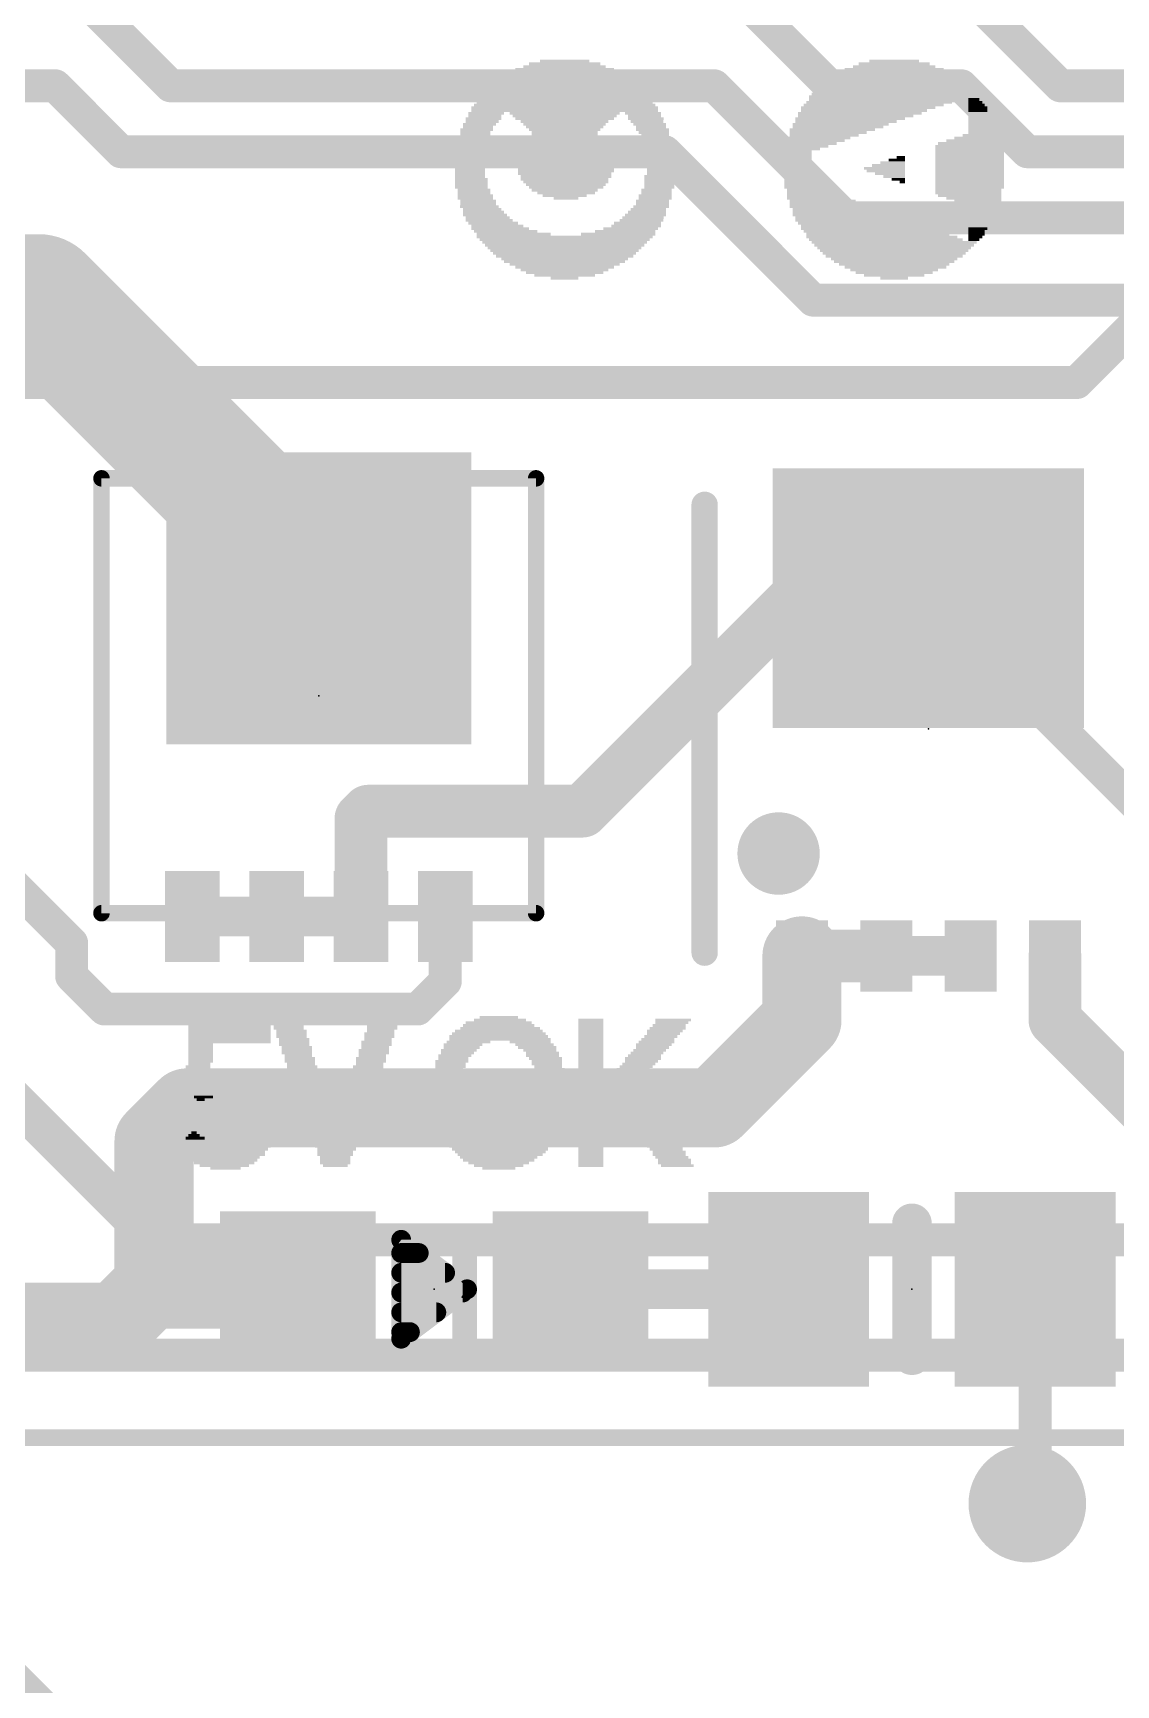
# Model space of a CAD drawing. Extents: x -1.3 to 65.2, y -0.1 to 30.9.
# Drawn here: x 16.21 to 24.56, y 7.49 to 20.22 of the extents above; entities that cross this region are included whole.
import ezdxf

# ---------------------------------------------------------------- set-up
doc = ezdxf.new("R2010")
doc.units = 0
for name, color, linetype in [('1', 12, 'CONTINUOUS'), ('16', 132, 'CONTINUOUS'), ('18', 110, 'CONTINUOUS'), ('200', 40, 'CONTINUOUS'), ('21', 40, 'CONTINUOUS'), ('23', 53, 'CONTINUOUS')]:
    doc.layers.add(name, color=color, linetype=linetype)

# ---------------------------------------------------------------- blocks, each defined once
blk = doc.blocks.new('RECT')
blk.add_solid([(-0.5, -0.5), (0.5, -0.5), (-0.5, 0.5), (0.5, 0.5)])
blk = doc.blocks.new('ROUNDV')
at = {"const_width": 0.5}
blk.add_lwpolyline([(0, -0.25, 1), (0, 0.25, 1), (0, -0.25)], format="xyb", dxfattribs=at)

msp = doc.modelspace()

# ---------------------------------------------------------------- linework, layer by layer
at = {"layer": '1'}
for points, const_width in [([(17.272, 19.812), (16.002, 21.082)], 0.254), ([(24.13, 19.812), (22.86, 21.082)], 0.254), ([(22.352, 19.812), (21.209, 20.955)], 0.254), ([(13.97, 19.812), (16.383, 19.812)], 0.254), ([(16.383, 19.812), (16.891, 19.304)], 0.254), ([(21.463, 19.812), (17.272, 19.812)], 0.254), ([(22.479, 18.796), (21.463, 19.812)], 0.254), ([(23.368, 19.812), (22.352, 19.812)], 0.254), ([(23.876, 19.304), (23.368, 19.812)], 0.254), ([(25.781, 19.812), (24.13, 19.812)], 0.254), ([(16.891, 19.304), (21.082, 19.304)], 0.254), ([(22.225, 18.161), (21.082, 19.304)], 0.254), ([(25.527, 19.304), (23.876, 19.304)], 0.254), ([(25.273, 18.796), (22.479, 18.796)], 0.254), ([(12.446, 18.161), (16.256, 18.161)], 1.016), ([(16.256, 18.161), (18.415, 16.002)], 1.016), ([(25.019, 18.161), (22.225, 18.161)], 0.254), ([(18.415, 16.002), (18.415, 15.863)], 1.016), ([(22.087, 15.864), (20.447, 14.224)], 0.4064), ([(23.114, 15.864), (22.087, 15.864)], 0.4064), ([(23.114, 15.864), (23.114, 15.875)], 0.254), ([(25.527, 13.462), (23.114, 15.875)], 0.254), ([(18.796, 14.224), (18.74, 14.168)], 0.4064), ([(20.447, 14.224), (18.796, 14.224)], 0.4064), ([(18.74, 14.168), (18.74, 13.413)], 0.4064), ([(16.51, 13.208), (15.875, 13.843)], 0.254), ([(17.44, 13.413), (18.09, 13.413)], 0.3048), ([(18.09, 13.413), (18.74, 13.413)], 0.3048), ([(19.39, 12.913), (19.39, 13.413)], 0.254), ([(22.139, 13.109), (22.139, 12.614)], 0.6096), ([(16.51, 12.954), (16.51, 13.208)], 0.254), ([(22.139, 13.109), (22.789, 13.109)], 0.4064), ([(22.789, 13.109), (23.439, 13.109)], 0.3048), ([(24.089, 13.109), (24.089, 12.614)], 0.4064), ([(16.764, 12.7), (16.51, 12.954)], 0.254), ([(19.177, 12.7), (19.39, 12.913)], 0.254), ([(22.139, 12.614), (21.463, 11.938)], 0.6096), ([(19.177, 12.7), (16.764, 12.7)], 0.254), ([(24.089, 12.614), (25.781, 10.922)], 0.4064), ([(17.399, 11.938), (17.145, 11.684)], 0.6096), ([(21.463, 11.938), (17.399, 11.938)], 0.6096), ([(17.145, 11.684), (17.145, 10.575)], 0.6096), ([(16.857, 10.287), (17.145, 10.575)], 0.6096), ([(17.179, 10.541), (17.145, 10.575)], 0.6096), ([(18.254, 10.541), (17.179, 10.541)], 0.6096), ([(20.354, 10.541), (22.037, 10.541)], 0.3048), ([(15.367, 10.287), (16.857, 10.287)], 0.6096), ([(23.937, 10.541), (23.937, 8.951)], 0.254), ([(23.937, 8.951), (23.876, 8.89)], 0.254), ([(15.367, 8.001), (19.05, 4.318)], 0.6096)]:
    msp.add_lwpolyline(points, dxfattribs=dict(at, const_width=const_width))
for points, const_width in [([(16.4279, 19.8569, 1), (16.3381, 19.7671)], 0.127), ([(16.383, 19.7485, 1), (16.383, 19.8755)], 0.127), ([(17.272, 19.8755, 1), (17.272, 19.7485)], 0.127), ([(17.2271, 19.7671, 1), (17.3169, 19.8569)], 0.127), ([(21.5079, 19.8569, 1), (21.4181, 19.7671)], 0.127), ([(21.463, 19.7485, 1), (21.463, 19.8755)], 0.127), ([(22.352, 19.8755, 1), (22.352, 19.7485)], 0.127), ([(22.3071, 19.7671, 1), (22.3969, 19.8569)], 0.127), ([(23.4129, 19.8569, 1), (23.3231, 19.7671)], 0.127), ([(23.368, 19.7485, 1), (23.368, 19.8755)], 0.127), ([(24.13, 19.8755, 1), (24.13, 19.7485)], 0.127), ([(24.0851, 19.7671, 1), (24.1749, 19.8569)], 0.127), ([(16.891, 19.3675, 1), (16.891, 19.2405)], 0.127), ([(16.8461, 19.2591, 1), (16.9359, 19.3489)], 0.127), ([(21.1269, 19.3489, 1), (21.0371, 19.2591)], 0.127), ([(21.082, 19.2405, 1), (21.082, 19.3675)], 0.127), ([(23.876, 19.3675, 1), (23.876, 19.2405)], 0.127), ([(23.8311, 19.2591, 1), (23.9209, 19.3489)], 0.127), ([(22.479, 18.8595, 1), (22.479, 18.7325)], 0.127), ([(22.4341, 18.7511, 1), (22.5239, 18.8409)], 0.127), ([(16.4356, 18.3406, 1), (16.0764, 17.9814)], 0.508), ([(16.256, 17.907, 1), (16.256, 18.415)], 0.508), ([(22.225, 18.2245, 1), (22.225, 18.0975)], 0.127), ([(22.1801, 18.1161, 1), (22.2699, 18.2059)], 0.127), ([(18.669, 16.002, 1), (18.161, 16.002)], 0.508), ([(18.2354, 15.8224, 1), (18.5946, 16.1816)], 0.508), ([(18.161, 15.863, 1), (18.669, 15.863)], 0.508), ([(22.087, 15.9656, 1), (22.087, 15.7624)], 0.2032), ([(22.1588, 15.7922, 1), (22.0152, 15.9358)], 0.2032), ([(23.114, 15.7624, 1), (23.114, 15.9656)], 0.2032), ([(23.1775, 15.875, 1), (23.0505, 15.875)], 0.127), ([(23.1589, 15.9199, 1), (23.0691, 15.8301)], 0.127), ([(23.0505, 15.864, 1), (23.1775, 15.864)], 0.127), ([(18.796, 14.3256, 1), (18.796, 14.1224)], 0.2032), ([(18.8678, 14.1522, 1), (18.7242, 14.2958)], 0.2032), ([(20.3752, 14.2958, 1), (20.5188, 14.1522)], 0.2032), ([(20.447, 14.1224, 1), (20.447, 14.3256)], 0.2032), ([(18.8416, 14.168, 1), (18.6384, 14.168)], 0.2032), ([(18.6682, 14.2398, 1), (18.8118, 14.0962)], 0.2032), ([(17.44, 13.4892, 1), (17.44, 13.3368)], 0.1524), ([(18.09, 13.4892, 1), (18.09, 13.3368)], 0.1524), ([(18.09, 13.3368, 1), (18.09, 13.4892)], 0.1524), ([(18.6384, 13.413, 1), (18.8416, 13.413)], 0.2032), ([(18.74, 13.3368, 1), (18.74, 13.4892)], 0.1524), ([(19.4535, 13.413, 1), (19.3265, 13.413)], 0.127), ([(22.2914, 13.109, 1), (21.9866, 13.109)], 0.3048), ([(16.5735, 13.208, 1), (16.4465, 13.208)], 0.127), ([(16.4651, 13.1631, 1), (16.5549, 13.2529)], 0.127), ([(22.139, 13.2106, 1), (22.139, 13.0074)], 0.2032), ([(22.789, 13.1852, 1), (22.789, 13.0328)], 0.1524), ([(22.789, 13.0074, 1), (22.789, 13.2106)], 0.2032), ([(23.439, 13.0328, 1), (23.439, 13.1852)], 0.1524), ([(24.1906, 13.109, 1), (23.9874, 13.109)], 0.2032), ([(16.5549, 12.9989, 1), (16.4651, 12.9091)], 0.127), ([(16.4465, 12.954, 1), (16.5735, 12.954)], 0.127), ([(19.4349, 12.8681, 1), (19.3451, 12.9579)], 0.127), ([(19.3265, 12.913, 1), (19.4535, 12.913)], 0.127), ([(22.2468, 12.5062, 1), (22.0312, 12.7218)], 0.3048), ([(16.764, 12.7635, 1), (16.764, 12.6365)], 0.127), ([(16.7191, 12.6551, 1), (16.8089, 12.7449)], 0.127), ([(19.1321, 12.7449, 1), (19.2219, 12.6551)], 0.127), ([(19.177, 12.6365, 1), (19.177, 12.7635)], 0.127), ([(21.9866, 12.614, 1), (22.2914, 12.614)], 0.3048), ([(24.1608, 12.6858, 1), (24.0172, 12.5422)], 0.2032), ([(23.9874, 12.614, 1), (24.1906, 12.614)], 0.2032), ([(17.399, 12.0904, 1), (17.399, 11.7856)], 0.3048), ([(17.5068, 11.8302, 1), (17.2912, 12.0458)], 0.3048), ([(21.463, 11.7856, 1), (21.463, 12.0904)], 0.3048), ([(21.3552, 12.0458, 1), (21.5708, 11.8302)], 0.3048), ([(17.2974, 11.684, 1), (16.9926, 11.684)], 0.3048), ([(17.0372, 11.7918, 1), (17.2528, 11.5762)], 0.3048), ([(17.2528, 10.6828, 1), (17.0372, 10.4672)], 0.3048), ([(17.179, 10.6934, 1), (17.179, 10.3886)], 0.3048), ([(17.2528, 10.4672, 1), (17.0372, 10.6828)], 0.3048), ([(18.254, 10.3886, 1), (18.254, 10.6934)], 0.3048), ([(16.9926, 10.575, 1), (17.2974, 10.575)], 0.3048), ([(17.0712, 10.4332, 1), (17.2868, 10.6488)], 0.3048), ([(20.354, 10.6172, 1), (20.354, 10.4648)], 0.1524), ([(22.037, 10.4648, 1), (22.037, 10.6172)], 0.1524), ([(16.857, 10.1346, 1), (16.857, 10.4394)], 0.3048), ([(24.0005, 10.541, 1), (23.8735, 10.541)], 0.127), ([(16.7492, 10.3948, 1), (16.9648, 10.1792)], 0.3048), ([(23.9819, 8.9061, 1), (23.8921, 8.9959)], 0.127), ([(23.8311, 8.9349, 1), (23.9209, 8.8451)], 0.127), ([(23.8735, 8.951, 1), (24.0005, 8.951)], 0.127)]:
    msp.add_lwpolyline(points, format="xyb", dxfattribs=dict(at, const_width=const_width))
at = {"layer": '16'}
for points, const_width in [([(26.67, 19.939), (24.257, 17.526)], 0.254), ([(24.257, 17.526), (12.319, 17.526)], 0.254), ([(17.145, 10.922), (15.24, 12.827)], 0.3048), ([(17.145, 10.922), (36.576, 10.922)], 0.254), ([(14.859, 10.033), (26.67, 10.033)], 0.254), ([(23.876, 8.89), (23.876, 8.763)], 0.3048)]:
    msp.add_lwpolyline(points, dxfattribs=dict(at, const_width=const_width))
for points, const_width in [([(24.2121, 17.5709, 1), (24.3019, 17.4811)], 0.127), ([(24.257, 17.4625, 1), (24.257, 17.5895)], 0.127), ([(17.0911, 10.8681, 1), (17.1989, 10.9759)], 0.1524), ([(17.145, 10.9855, 1), (17.145, 10.8585)], 0.127), ([(23.9522, 8.89, 1), (23.7998, 8.89)], 0.1524), ([(23.7998, 8.763, 1), (23.9522, 8.763)], 0.1524)]:
    msp.add_lwpolyline(points, format="xyb", dxfattribs=dict(at, const_width=const_width))
at = {"layer": '21'}
for points, const_width in [([(16.74, 16.788), (20.09, 16.788)], 0.127), ([(16.74, 13.438), (16.74, 16.788)], 0.127), ([(20.09, 16.788), (20.09, 13.438)], 0.127), ([(21.389, 13.134), (21.389, 16.584)], 0.2032), ([(20.09, 13.438), (16.74, 13.438)], 0.127), ([(22.987, 11.049), (22.987, 10.033)], 0.3048), ([(19.558, 10.541), (19.05, 10.922)], 0.1524), ([(19.05, 10.922), (19.05, 10.16)], 0.1524), ([(19.05, 10.8204), (19.1855, 10.8204)], 0.1524), ([(19.05, 10.668), (19.3887, 10.668)], 0.1524), ([(19.05, 10.16), (19.558, 10.541)], 0.1524), ([(19.05, 10.5156), (19.5241, 10.5156)], 0.1524), ([(19.05, 10.3632), (19.3209, 10.3632)], 0.1524), ([(19.05, 10.2108), (19.1177, 10.2108)], 0.1524), ([(15.24, 9.398), (27.94, 9.398)], 0.127)]:
    msp.add_lwpolyline(points, dxfattribs=dict(at, const_width=const_width))
for points, const_width in [([(16.74, 16.8197, 1), (16.74, 16.7563)], 0.0635), ([(16.7718, 16.788, 1), (16.7083, 16.788)], 0.0635), ([(20.1217, 16.788, 1), (20.0583, 16.788)], 0.0635), ([(20.09, 16.7563, 1), (20.09, 16.8197)], 0.0635), ([(21.4398, 16.584, 1), (21.3382, 16.584)], 0.1016), ([(21.959, 13.739, 1), (21.959, 14.0564, 1), (21.959, 13.739)], 0.3175), ([(16.74, 13.4698, 1), (16.74, 13.4063)], 0.0635), ([(20.09, 13.4063, 1), (20.09, 13.4698)], 0.0635), ([(16.7083, 13.438, 1), (16.7718, 13.438)], 0.0635), ([(20.0583, 13.438, 1), (20.1217, 13.438)], 0.0635), ([(21.3382, 13.134, 1), (21.4398, 13.134)], 0.1016), ([(23.0632, 11.049, 1), (22.9108, 11.049)], 0.1524), ([(19.0729, 10.9525, 1), (19.0271, 10.8915)], 0.0762), ([(19.0881, 10.922, 1), (19.0119, 10.922)], 0.0762), ([(19.05, 10.8585, 1), (19.05, 10.7823)], 0.0762), ([(19.1855, 10.7823, 1), (19.1855, 10.8585)], 0.0762), ([(19.05, 10.7061, 1), (19.05, 10.6299)], 0.0762), ([(19.3887, 10.6299, 1), (19.3887, 10.7061)], 0.0762), ([(19.05, 10.5537, 1), (19.05, 10.4775)], 0.0762), ([(19.5241, 10.4775, 1), (19.5241, 10.5537)], 0.0762), ([(19.5809, 10.5105, 1), (19.5351, 10.5715)], 0.0762), ([(19.5351, 10.5105, 1), (19.5809, 10.5715)], 0.0762), ([(19.05, 10.4013, 1), (19.05, 10.3251)], 0.0762), ([(19.3209, 10.3251, 1), (19.3209, 10.4013)], 0.0762), ([(19.05, 10.2489, 1), (19.05, 10.1727)], 0.0762), ([(19.0271, 10.1905, 1), (19.0729, 10.1295)], 0.0762), ([(19.0119, 10.16, 1), (19.0881, 10.16)], 0.0762), ([(19.1177, 10.1727, 1), (19.1177, 10.2489)], 0.0762), ([(22.9108, 10.033, 1), (23.0632, 10.033)], 0.1524)]:
    msp.add_lwpolyline(points, format="xyb", dxfattribs=dict(at, const_width=const_width))
at = {"layer": '23'}
for p in [(18.415, 15.113), (23.114, 14.859), (19.304, 10.541), (22.987, 10.541)]:
    msp.add_point(p, dxfattribs=at)

# ---------------------------------------------------------------- block references
at = {"layer": '1'}
for p, xscale, yscale in [((18.415, 15.863), 2.35, 2.25), ((23.114, 15.864), 2.4, 2), ((22.037, 10.541), 1.24, 1.5), ((23.937, 10.541), 1.24, 1.5)]:
    msp.add_blockref('RECT', p, dxfattribs=dict(at, xscale=xscale, yscale=yscale))
for p, xscale, yscale, rotation in [((17.44, 13.413), 0.7, 0.42, 90), ((18.09, 13.413), 0.7, 0.42, 90), ((18.74, 13.413), 0.7, 0.42, 90), ((19.39, 13.413), 0.7, 0.42, 90), ((22.139, 13.109), 0.4, 0.55, 180), ((22.789, 13.109), 0.4, 0.55, 180), ((23.439, 13.109), 0.4, 0.55, 180), ((24.089, 13.109), 0.4, 0.55, 180), ((18.254, 10.541), 1.2, 1.2, 270), ((20.354, 10.541), 1.2, 1.2, 270)]:
    msp.add_blockref('RECT', p, dxfattribs=dict(at, xscale=xscale, yscale=yscale, rotation=rotation))
at = {"layer": '18', "xscale": 0.9064, "yscale": 0.9064}
msp.add_blockref('ROUNDV', (23.876, 8.89), dxfattribs=at)
msp.add_blockref('ROUNDV', (23.876, 8.89), dxfattribs=at)
at = {"layer": '200'}
for p, xscale, yscale in [((20.3098, 19.9813), 0.5486, 0.0211), ((20.3098, 20.0025), 0.381, 0.0213), ((22.8498, 19.9813), 0.5486, 0.0211), ((22.8498, 20.0025), 0.381, 0.0213), ((20.3098, 19.8543), 1.016, 0.0211), ((20.3098, 19.8755), 0.9754, 0.0213), ((20.3098, 19.8967), 0.889, 0.0211), ((20.3098, 19.9178), 0.8484, 0.0211), ((20.3098, 19.939), 0.762, 0.0213), ((20.3098, 19.9602), 0.635, 0.0211), ((22.8498, 19.8543), 1.016, 0.0211), ((22.8498, 19.8755), 0.9754, 0.0213), ((22.8498, 19.8967), 0.889, 0.0211), ((22.8498, 19.9178), 0.8484, 0.0211), ((22.8498, 19.939), 0.762, 0.0213), ((22.8498, 19.9602), 0.635, 0.0211), ((20.3098, 19.7273), 1.3106, 0.0211), ((20.3098, 19.7485), 1.27, 0.0213), ((20.3098, 19.7697), 1.2294, 0.0211), ((20.3086, 19.7908), 1.1862, 0.0211), ((20.3098, 19.812), 1.143, 0.0213), ((20.3213, 19.8332), 1.0795, 0.0211), ((22.8498, 19.7273), 1.3106, 0.0211), ((22.8498, 19.7485), 1.27, 0.0213), ((22.8498, 19.7697), 1.2294, 0.0211), ((22.8498, 19.7908), 1.1836, 0.0211), ((22.8498, 19.812), 1.143, 0.0213), ((22.8613, 19.8332), 1.0795, 0.0211), ((19.7053, 19.6003), 0.2743, 0.0211), ((20.3098, 19.6427), 1.4376, 0.0211), ((20.3098, 19.6215), 1.4376, 0.0213), ((20.3098, 19.6638), 1.397, 0.0211), ((20.3098, 19.685), 1.3564, 0.0213), ((20.3098, 19.7062), 1.3106, 0.0211), ((20.3098, 19.6003), 0.8484, 0.0211), ((20.9131, 19.6003), 0.2769, 0.0211), ((22.5844, 19.6003), 0.9525, 0.0211), ((22.6174, 19.6215), 0.9728, 0.0213), ((22.6492, 19.6427), 1.0363, 0.0211), ((22.6911, 19.6638), 1.0795, 0.0211), ((22.733, 19.685), 1.1227, 0.0213), ((22.7762, 19.7062), 1.1633, 0.0211), ((23.4848, 19.6638), 0.127, 0.0211), ((23.5064, 19.6003), 0.1702, 0.0211), ((23.4633, 19.7062), 0.0838, 0.0211), ((23.4747, 19.685), 0.1067, 0.0213), ((23.495, 19.6427), 0.1473, 0.0211), ((23.495, 19.6215), 0.1473, 0.0213), ((19.6317, 19.4733), 0.254, 0.0211), ((19.6545, 19.5157), 0.254, 0.0211), ((19.6431, 19.4945), 0.2311, 0.0213), ((19.6748, 19.5368), 0.254, 0.0211), ((19.685, 19.558), 0.2743, 0.0213), ((19.6952, 19.5792), 0.254, 0.0211), ((20.3098, 19.5792), 0.8026, 0.0211), ((20.3098, 19.558), 0.762, 0.0213), ((20.3098, 19.5368), 0.6756, 0.0211), ((20.3098, 19.5157), 0.635, 0.0211), ((20.3098, 19.4945), 0.5944, 0.0213), ((20.3098, 19.4733), 0.5486, 0.0211), ((20.9245, 19.5792), 0.254, 0.0211), ((20.9347, 19.558), 0.2743, 0.0213), ((20.9448, 19.5368), 0.254, 0.0211), ((20.9652, 19.5157), 0.254, 0.0211), ((20.988, 19.4733), 0.254, 0.0211), ((20.9766, 19.4945), 0.2311, 0.0213), ((22.3736, 19.4733), 0.6579, 0.0211), ((22.4168, 19.4945), 0.6985, 0.0213), ((22.4371, 19.5157), 0.7391, 0.0211), ((22.479, 19.5368), 0.7823, 0.0211), ((22.5108, 19.558), 0.8458, 0.0213), ((22.5527, 19.5792), 0.889, 0.0211), ((23.5064, 19.5792), 0.1702, 0.0211), ((23.5267, 19.5157), 0.2108, 0.0211), ((23.5267, 19.4945), 0.2108, 0.0213), ((23.5166, 19.558), 0.1905, 0.0213), ((23.5166, 19.5368), 0.1905, 0.0211), ((23.5382, 19.4733), 0.2337, 0.0211), ((19.5999, 19.4098), 0.2311, 0.0211), ((19.5999, 19.3887), 0.2311, 0.0211), ((19.5999, 19.3675), 0.2311, 0.0213), ((19.5999, 19.3463), 0.2311, 0.0211), ((19.6215, 19.4522), 0.2337, 0.0211), ((19.6215, 19.431), 0.2337, 0.0213), ((20.32, 19.3463), 0.6553, 0.0211), ((20.32, 19.3675), 0.6147, 0.0213), ((20.3098, 19.4098), 0.5486, 0.0211), ((20.3213, 19.3887), 0.5715, 0.0211), ((20.3098, 19.4522), 0.508, 0.0211), ((20.3098, 19.431), 0.508, 0.0213), ((20.9982, 19.4522), 0.2337, 0.0211), ((21.0083, 19.431), 0.2134, 0.0213), ((21.0185, 19.4098), 0.2337, 0.0211), ((21.0185, 19.3887), 0.2337, 0.0211), ((21.0299, 19.3675), 0.2108, 0.0213), ((21.0299, 19.3463), 0.2108, 0.0211), ((22.2148, 19.3675), 0.381, 0.0213), ((22.1831, 19.3463), 0.3175, 0.0211), ((22.2682, 19.4098), 0.4877, 0.0211), ((22.2466, 19.3887), 0.4445, 0.0211), ((22.3418, 19.4522), 0.5944, 0.0211), ((22.3101, 19.431), 0.5309, 0.0213), ((23.4213, 19.3463), 0.508, 0.0211), ((23.4315, 19.3675), 0.4877, 0.0213), ((23.4633, 19.3887), 0.4242, 0.0211), ((23.495, 19.4098), 0.3607, 0.0211), ((23.5166, 19.431), 0.2769, 0.0213), ((23.5382, 19.4522), 0.2337, 0.0211), ((19.5796, 19.304), 0.2311, 0.0213), ((19.5796, 19.2828), 0.2311, 0.0211), ((19.5796, 19.2617), 0.2311, 0.0211), ((19.5796, 19.2405), 0.2311, 0.0213), ((19.5796, 19.2193), 0.2311, 0.0211), ((19.5898, 19.3252), 0.2108, 0.0211), ((20.32, 19.2617), 0.7417, 0.0211), ((20.32, 19.2405), 0.7417, 0.0213), ((20.32, 19.2193), 0.7417, 0.0211), ((20.3098, 19.3252), 0.6756, 0.0211), ((20.3213, 19.304), 0.6985, 0.0213), ((20.3213, 19.2828), 0.6985, 0.0211), ((21.0401, 19.3252), 0.2311, 0.0211), ((21.0401, 19.304), 0.2311, 0.0213), ((21.0401, 19.2828), 0.2311, 0.0211), ((21.0503, 19.2617), 0.2108, 0.0211), ((21.0503, 19.2405), 0.2108, 0.0213), ((21.0503, 19.2193), 0.2108, 0.0211), ((22.1094, 19.304), 0.2108, 0.0213), ((22.1094, 19.2828), 0.2108, 0.0211), ((22.1094, 19.2617), 0.2108, 0.0211), ((22.1094, 19.2405), 0.2108, 0.0213), ((22.1094, 19.2193), 0.2108, 0.0211), ((22.1513, 19.3252), 0.254, 0.0211), ((22.8384, 19.2193), 0.1905, 0.0211), ((22.8702, 19.2405), 0.127, 0.0213), ((22.9019, 19.2617), 0.0635, 0.0211), ((23.4315, 19.3252), 0.5283, 0.0211), ((23.4315, 19.304), 0.5283, 0.0213), ((23.4315, 19.2828), 0.5283, 0.0211), ((23.4315, 19.2617), 0.5283, 0.0211), ((23.4315, 19.2405), 0.5283, 0.0213), ((23.4315, 19.2193), 0.5283, 0.0211), ((19.5796, 19.1982), 0.2311, 0.0211), ((19.5796, 19.177), 0.2311, 0.0213), ((19.5796, 19.1558), 0.2311, 0.0211), ((19.5796, 19.1347), 0.2311, 0.0211), ((19.5796, 19.1135), 0.2311, 0.0213), ((19.5898, 19.0923), 0.2515, 0.0211), ((20.32, 19.1982), 0.7417, 0.0211), ((20.32, 19.177), 0.7417, 0.0213), ((20.32, 19.1558), 0.7417, 0.0211), ((20.3098, 19.1347), 0.7214, 0.0211), ((20.3213, 19.1135), 0.6985, 0.0213), ((20.3098, 19.0923), 0.6756, 0.0211), ((21.0401, 19.1135), 0.2311, 0.0213), ((21.0401, 19.0923), 0.2311, 0.0211), ((21.0503, 19.1982), 0.2108, 0.0211), ((21.0503, 19.177), 0.2108, 0.0213), ((21.0503, 19.1558), 0.2108, 0.0211), ((21.0503, 19.1347), 0.2108, 0.0211), ((22.1094, 19.1982), 0.2108, 0.0211), ((22.1094, 19.177), 0.2108, 0.0213), ((22.1094, 19.1558), 0.2108, 0.0211), ((22.1094, 19.1347), 0.2108, 0.0211), ((22.1094, 19.1135), 0.2108, 0.0213), ((22.1094, 19.0923), 0.2108, 0.0211), ((22.7749, 19.177), 0.3175, 0.0213), ((22.7863, 19.1558), 0.2946, 0.0211), ((22.8067, 19.1982), 0.254, 0.0211), ((22.8181, 19.1347), 0.2311, 0.0211), ((22.8498, 19.1135), 0.1676, 0.0213), ((22.8816, 19.0923), 0.1041, 0.0211), ((23.4315, 19.1982), 0.5283, 0.0211), ((23.4315, 19.177), 0.5283, 0.0213), ((23.4315, 19.1558), 0.5283, 0.0211), ((23.4315, 19.1347), 0.5283, 0.0211), ((23.4315, 19.1135), 0.5283, 0.0213), ((23.4315, 19.0923), 0.5283, 0.0211), ((19.5898, 19.0712), 0.2515, 0.0211), ((19.5898, 19.05), 0.2515, 0.0213), ((19.5898, 19.0288), 0.2515, 0.0211), ((19.6113, 19.0077), 0.254, 0.0211), ((19.6113, 18.9865), 0.254, 0.0213), ((19.6215, 18.9653), 0.2743, 0.0211), ((20.32, 19.0712), 0.6553, 0.0211), ((20.32, 19.05), 0.6147, 0.0213), ((20.3213, 19.0288), 0.5715, 0.0211), ((20.3098, 19.0077), 0.508, 0.0211), ((20.3213, 18.9865), 0.4445, 0.0213), ((20.3098, 18.9653), 0.3404, 0.0211), ((21.0083, 18.9653), 0.254, 0.0211), ((21.0185, 19.0077), 0.2337, 0.0211), ((21.0185, 18.9865), 0.2337, 0.0213), ((21.0401, 19.0712), 0.2311, 0.0211), ((21.0401, 19.05), 0.2311, 0.0213), ((21.0401, 19.0288), 0.2311, 0.0211), ((22.1094, 19.0712), 0.2108, 0.0211), ((22.1094, 19.05), 0.2108, 0.0213), ((22.131, 19.0288), 0.254, 0.0211), ((22.1729, 19.0077), 0.2972, 0.0211), ((22.2047, 18.9865), 0.3607, 0.0213), ((22.225, 18.9653), 0.4013, 0.0211), ((22.9133, 19.0712), 0.0406, 0.0211), ((23.4315, 19.0712), 0.5283, 0.0211), ((23.4315, 19.05), 0.5283, 0.0213), ((23.4315, 19.0288), 0.5283, 0.0211), ((23.4213, 19.0077), 0.508, 0.0211), ((23.4213, 18.9865), 0.508, 0.0213), ((23.4315, 18.9653), 0.4877, 0.0211), ((19.6215, 18.9442), 0.2743, 0.0211), ((19.6532, 18.8807), 0.2972, 0.0211), ((19.6431, 18.923), 0.2769, 0.0213), ((19.6431, 18.9018), 0.2769, 0.0211), ((19.6748, 18.8595), 0.2946, 0.0213), ((19.685, 18.8383), 0.315, 0.0211), ((20.3213, 18.9442), 0.1905, 0.0211), ((20.9448, 18.8383), 0.2946, 0.0211), ((20.955, 18.8595), 0.2743, 0.0213), ((20.9766, 18.8807), 0.2769, 0.0211), ((20.988, 18.923), 0.254, 0.0213), ((20.988, 18.9018), 0.254, 0.0211), ((21.0083, 18.9442), 0.254, 0.0211), ((22.2568, 18.9442), 0.4648, 0.0211), ((22.2987, 18.923), 0.508, 0.0213), ((22.3304, 18.9018), 0.5715, 0.0211), ((22.3622, 18.8807), 0.635, 0.0211), ((22.4053, 18.8595), 0.6756, 0.0213), ((22.4269, 18.8383), 0.7188, 0.0211), ((23.4633, 18.9442), 0.4242, 0.0211), ((23.495, 18.923), 0.3607, 0.0213), ((23.5166, 18.9018), 0.2769, 0.0211), ((23.5267, 18.8595), 0.2108, 0.0213), ((23.5267, 18.8383), 0.2108, 0.0211), ((23.5382, 18.8807), 0.2337, 0.0211), ((19.6964, 18.8172), 0.3378, 0.0211), ((19.7168, 18.796), 0.3378, 0.0213), ((19.7282, 18.7748), 0.3607, 0.0211), ((19.7587, 18.7537), 0.381, 0.0211), ((19.7917, 18.7325), 0.4013, 0.0213), ((19.8133, 18.7113), 0.4445, 0.0211), ((20.8178, 18.7113), 0.4216, 0.0211), ((20.861, 18.7325), 0.381, 0.0213), ((20.8712, 18.7537), 0.3607, 0.0211), ((20.9029, 18.7748), 0.3378, 0.0211), ((20.9131, 18.796), 0.3175, 0.0213), ((20.9334, 18.8172), 0.3175, 0.0211), ((22.4587, 18.8172), 0.7823, 0.0211), ((22.5006, 18.796), 0.8255, 0.0213), ((22.5323, 18.7748), 0.889, 0.0211), ((22.5743, 18.7537), 0.9322, 0.0211), ((22.6073, 18.7325), 0.9525, 0.0213), ((22.639, 18.7113), 1.016, 0.0211), ((23.5267, 18.8172), 0.2108, 0.0211), ((23.5064, 18.7537), 0.1702, 0.0211), ((23.5064, 18.7325), 0.1702, 0.0213), ((23.5166, 18.796), 0.1905, 0.0213), ((23.5166, 18.7748), 0.1905, 0.0211), ((23.495, 18.7113), 0.1473, 0.0211), ((19.8552, 18.6902), 0.4877, 0.0211), ((20.3098, 18.6478), 1.3564, 0.0211), ((19.9174, 18.669), 0.5715, 0.0213), ((20.3098, 18.6267), 1.3106, 0.0211), ((20.3098, 18.6055), 1.27, 0.0213), ((20.3098, 18.5843), 1.2294, 0.0211), ((20.7226, 18.669), 0.5715, 0.0213), ((20.7759, 18.6902), 0.4648, 0.0211), ((22.6809, 18.6902), 1.0592, 0.0211), ((22.7228, 18.669), 1.1024, 0.0213), ((22.7546, 18.6478), 1.1659, 0.0211), ((22.7863, 18.6267), 1.1836, 0.0211), ((22.8498, 18.6055), 1.27, 0.0213), ((22.8498, 18.5843), 1.2294, 0.0211), ((23.4848, 18.6902), 0.127, 0.0211), ((23.4848, 18.669), 0.127, 0.0213), ((23.4747, 18.6478), 0.1067, 0.0211), ((23.4633, 18.6267), 0.0838, 0.0211), ((20.3086, 18.5632), 1.1862, 0.0211), ((20.3098, 18.542), 1.143, 0.0213), ((20.3098, 18.5208), 1.1024, 0.0211), ((20.3098, 18.4997), 1.0566, 0.0211), ((20.3098, 18.4785), 0.9754, 0.0213), ((20.3086, 18.4573), 0.9322, 0.0211), ((22.8498, 18.5632), 1.1836, 0.0211), ((22.8498, 18.542), 1.143, 0.0213), ((22.8498, 18.5208), 1.1024, 0.0211), ((22.8498, 18.4997), 1.0566, 0.0211), ((22.8498, 18.4785), 0.9754, 0.0213), ((22.8498, 18.4573), 0.9296, 0.0211), ((20.3098, 18.4362), 0.8484, 0.0211), ((20.3098, 18.415), 0.762, 0.0213), ((20.3098, 18.3938), 0.6756, 0.0211), ((20.3098, 18.3727), 0.5944, 0.0211), ((20.3098, 18.3515), 0.4674, 0.0213), ((20.3098, 18.3303), 0.2134, 0.0211), ((22.8498, 18.4362), 0.8484, 0.0211), ((22.86, 18.415), 0.7823, 0.0213), ((22.8498, 18.3938), 0.6756, 0.0211), ((22.8498, 18.3727), 0.5944, 0.0211), ((22.8498, 18.3515), 0.4674, 0.0213), ((22.8498, 18.3303), 0.2134, 0.0211), ((17.8435, 12.6153), 0.8687, 0.0211), ((17.7267, 12.5942), 0.635, 0.0211), ((18.1826, 12.5942), 0.2311, 0.0211), ((18.923, 12.6153), 0.2337, 0.0211), ((18.9128, 12.5942), 0.2134, 0.0211), ((19.8018, 12.5942), 0.508, 0.0211), ((19.812, 12.6153), 0.4013, 0.0211), ((19.8018, 12.6365), 0.2946, 0.0213), ((20.5118, 12.6153), 0.1905, 0.0211), ((20.5118, 12.5942), 0.1905, 0.0211), ((21.1353, 12.5942), 0.254, 0.0211), ((21.1455, 12.6153), 0.2743, 0.0211), ((17.7267, 12.573), 0.635, 0.0213), ((17.7267, 12.5518), 0.635, 0.0211), ((17.7267, 12.5307), 0.635, 0.0211), ((17.7267, 12.5095), 0.635, 0.0213), ((17.7267, 12.4883), 0.635, 0.0211), ((17.7267, 12.4672), 0.635, 0.0211), ((18.1826, 12.573), 0.2311, 0.0213), ((18.1826, 12.5518), 0.2311, 0.0211), ((18.2042, 12.5307), 0.2337, 0.0211), ((18.2042, 12.5095), 0.2337, 0.0213), ((18.2042, 12.4883), 0.2337, 0.0211), ((18.2245, 12.4672), 0.2337, 0.0211), ((18.8709, 12.4672), 0.2108, 0.0211), ((18.8811, 12.5095), 0.2311, 0.0213), ((18.8811, 12.4883), 0.2311, 0.0211), ((18.9027, 12.573), 0.2337, 0.0213), ((18.9027, 12.5518), 0.2337, 0.0211), ((18.8912, 12.5307), 0.2108, 0.0211), ((19.8018, 12.4883), 0.762, 0.0211), ((19.812, 12.4672), 0.7823, 0.0211), ((19.8018, 12.5095), 0.7214, 0.0213), ((19.8018, 12.5307), 0.6756, 0.0211), ((19.812, 12.5518), 0.6147, 0.0211), ((19.8018, 12.573), 0.5486, 0.0213), ((20.5118, 12.573), 0.1905, 0.0213), ((20.5118, 12.5518), 0.1905, 0.0211), ((20.5118, 12.5307), 0.1905, 0.0211), ((20.5118, 12.5095), 0.1905, 0.0213), ((20.5118, 12.4883), 0.1905, 0.0211), ((20.5118, 12.4672), 0.1905, 0.0211), ((21.0287, 12.4672), 0.254, 0.0211), ((21.0515, 12.4883), 0.254, 0.0211), ((21.0718, 12.5095), 0.254, 0.0213), ((21.082, 12.5307), 0.2743, 0.0211), ((21.1036, 12.5518), 0.2769, 0.0211), ((21.115, 12.573), 0.254, 0.0213), ((17.7267, 12.446), 0.635, 0.0213), ((17.5044, 12.4248), 0.1905, 0.0211), ((17.5044, 12.4037), 0.1905, 0.0211), ((17.5044, 12.3825), 0.1905, 0.0213), ((17.5044, 12.3613), 0.1905, 0.0211), ((17.5044, 12.3402), 0.1905, 0.0211), ((18.2245, 12.446), 0.2337, 0.0213), ((18.2245, 12.4248), 0.2337, 0.0211), ((18.2448, 12.4037), 0.2337, 0.0211), ((18.2448, 12.3825), 0.2337, 0.0213), ((18.2448, 12.3613), 0.2337, 0.0211), ((18.2563, 12.3402), 0.2108, 0.0211), ((18.8392, 12.3825), 0.2337, 0.0213), ((18.8392, 12.3613), 0.2337, 0.0211), ((18.8278, 12.3402), 0.2108, 0.0211), ((18.8493, 12.4037), 0.2134, 0.0211), ((18.8595, 12.446), 0.2337, 0.0213), ((18.8595, 12.4248), 0.2337, 0.0211), ((19.464, 12.3402), 0.254, 0.0211), ((19.4843, 12.3613), 0.254, 0.0211), ((19.4945, 12.3825), 0.2743, 0.0213), ((19.5263, 12.4248), 0.2972, 0.0211), ((19.5161, 12.4037), 0.2769, 0.0211), ((19.5694, 12.446), 0.3378, 0.0213), ((20.0444, 12.446), 0.3175, 0.0213), ((20.0774, 12.4248), 0.2972, 0.0211), ((20.0978, 12.4037), 0.2972, 0.0211), ((20.1193, 12.3825), 0.254, 0.0213), ((20.1397, 12.3613), 0.254, 0.0211), ((20.1397, 12.3402), 0.254, 0.0211), ((20.5118, 12.446), 0.1905, 0.0213), ((20.5118, 12.4248), 0.1905, 0.0211), ((20.5118, 12.4037), 0.1905, 0.0211), ((20.5118, 12.3825), 0.1905, 0.0213), ((20.5118, 12.3613), 0.1905, 0.0211), ((20.5118, 12.3402), 0.1905, 0.0211), ((20.9245, 12.3402), 0.254, 0.0211), ((20.9448, 12.3613), 0.254, 0.0211), ((20.9652, 12.3825), 0.254, 0.0213), ((20.988, 12.4037), 0.254, 0.0211), ((20.9982, 12.4248), 0.2743, 0.0211), ((21.0185, 12.446), 0.2743, 0.0213), ((17.4841, 12.2555), 0.1905, 0.0213), ((17.4841, 12.2343), 0.1905, 0.0211), ((17.4841, 12.2132), 0.1905, 0.0211), ((17.5044, 12.319), 0.1905, 0.0213), ((17.5044, 12.2978), 0.1905, 0.0211), ((17.4943, 12.2767), 0.1702, 0.0211), ((17.7178, 12.2132), 0.1905, 0.0211), ((18.2677, 12.319), 0.2337, 0.0213), ((18.2677, 12.2978), 0.2337, 0.0211), ((18.2778, 12.2767), 0.2134, 0.0211), ((18.288, 12.2555), 0.2337, 0.0213), ((18.288, 12.2343), 0.2337, 0.0211), ((18.2994, 12.2132), 0.2108, 0.0211), ((18.796, 12.2555), 0.2337, 0.0213), ((18.796, 12.2343), 0.2337, 0.0211), ((18.7858, 12.2132), 0.2134, 0.0211), ((18.8176, 12.319), 0.2311, 0.0213), ((18.8176, 12.2978), 0.2311, 0.0211), ((18.8074, 12.2767), 0.2108, 0.0211), ((19.4107, 12.2132), 0.2337, 0.0211), ((19.4208, 12.2343), 0.2134, 0.0211), ((19.4412, 12.2978), 0.254, 0.0211), ((19.431, 12.2767), 0.2337, 0.0211), ((19.431, 12.2555), 0.2337, 0.0213), ((19.4526, 12.319), 0.2311, 0.0213), ((20.1625, 12.319), 0.254, 0.0213), ((20.1727, 12.2978), 0.2337, 0.0211), ((20.1727, 12.2767), 0.2337, 0.0211), ((20.1828, 12.2555), 0.2134, 0.0213), ((20.193, 12.2343), 0.2337, 0.0211), ((20.193, 12.2132), 0.2337, 0.0211), ((20.5118, 12.319), 0.1905, 0.0213), ((20.5118, 12.2978), 0.1905, 0.0211), ((20.5118, 12.2767), 0.1905, 0.0211), ((20.5118, 12.2555), 0.1905, 0.0213), ((20.5118, 12.2343), 0.1905, 0.0211), ((20.5118, 12.2132), 0.1905, 0.0211), ((20.8382, 12.2343), 0.254, 0.0211), ((20.8382, 12.2132), 0.254, 0.0211), ((20.861, 12.2555), 0.254, 0.0213), ((20.8813, 12.2767), 0.254, 0.0211), ((20.9131, 12.319), 0.2769, 0.0213), ((20.9017, 12.2978), 0.254, 0.0211), ((17.6428, 12.192), 0.508, 0.0213), ((17.6644, 12.1708), 0.5512, 0.0211), ((17.7063, 12.0862), 0.635, 0.0211), ((17.6746, 12.1497), 0.5715, 0.0211), ((17.6848, 12.1285), 0.5918, 0.0213), ((17.6949, 12.1073), 0.6121, 0.0211), ((18.3096, 12.192), 0.2311, 0.0213), ((18.3312, 12.1285), 0.2337, 0.0213), ((18.3198, 12.1708), 0.2108, 0.0211), ((18.3198, 12.1497), 0.2108, 0.0211), ((18.3413, 12.1073), 0.2134, 0.0211), ((18.3413, 12.0862), 0.2134, 0.0211), ((18.7439, 12.1073), 0.2108, 0.0211), ((18.7439, 12.0862), 0.2108, 0.0211), ((18.7643, 12.1708), 0.2108, 0.0211), ((18.7643, 12.1497), 0.2108, 0.0211), ((18.7643, 12.1285), 0.2108, 0.0213), ((18.7858, 12.192), 0.2134, 0.0213), ((19.4107, 12.192), 0.2337, 0.0213), ((19.4107, 12.1708), 0.2337, 0.0211), ((19.3993, 12.1497), 0.2108, 0.0211), ((19.3993, 12.1285), 0.2108, 0.0213), ((19.3993, 12.1073), 0.2108, 0.0211), ((19.3993, 12.0862), 0.2108, 0.0211), ((20.193, 12.192), 0.2337, 0.0213), ((20.2044, 12.1708), 0.2108, 0.0211), ((20.2044, 12.1497), 0.2108, 0.0211), ((20.2044, 12.1285), 0.2108, 0.0213), ((20.2044, 12.1073), 0.2108, 0.0211), ((20.2044, 12.0862), 0.2108, 0.0211), ((20.6705, 12.0862), 0.508, 0.0211), ((20.5118, 12.192), 0.1905, 0.0213), ((20.5118, 12.1708), 0.1905, 0.0211), ((20.5118, 12.1497), 0.1905, 0.0211), ((20.5118, 12.1285), 0.1905, 0.0213), ((20.5118, 12.1073), 0.1905, 0.0211), ((20.7759, 12.1073), 0.2972, 0.0211), ((20.7645, 12.1285), 0.2743, 0.0213), ((20.7747, 12.1497), 0.254, 0.0211), ((20.7975, 12.1708), 0.254, 0.0211), ((20.8178, 12.192), 0.254, 0.0213), ((17.7165, 12.065), 0.6553, 0.0213), ((17.7267, 12.0438), 0.635, 0.0211), ((17.526, 12.0227), 0.1473, 0.0211), ((17.5044, 12.0015), 0.0635, 0.0213), ((17.9083, 12.0227), 0.3175, 0.0211), ((17.9286, 12.0015), 0.2769, 0.0213), ((17.9502, 11.9803), 0.2337, 0.0211), ((17.9603, 11.9592), 0.254, 0.0211), ((18.3515, 12.065), 0.2337, 0.0213), ((18.3629, 12.0438), 0.2108, 0.0211), ((18.3629, 12.0227), 0.2108, 0.0211), ((18.3731, 12.0015), 0.2311, 0.0213), ((18.3833, 11.9803), 0.2108, 0.0211), ((18.3833, 11.9592), 0.2108, 0.0211), ((18.7007, 11.9803), 0.2108, 0.0211), ((18.7007, 11.9592), 0.2108, 0.0211), ((18.7223, 12.0438), 0.2134, 0.0211), ((18.7223, 12.0227), 0.2134, 0.0211), ((18.7223, 12.0015), 0.2134, 0.0213), ((18.7439, 12.065), 0.2108, 0.0213), ((19.3993, 12.065), 0.2108, 0.0213), ((19.3993, 12.0438), 0.2108, 0.0211), ((19.3993, 12.0227), 0.2108, 0.0211), ((19.3993, 12.0015), 0.2108, 0.0213), ((19.3993, 11.9803), 0.2108, 0.0211), ((19.3993, 11.9592), 0.2108, 0.0211), ((20.2044, 12.065), 0.2108, 0.0213), ((20.2044, 12.0438), 0.2108, 0.0211), ((20.2044, 12.0227), 0.2108, 0.0211), ((20.2044, 12.0015), 0.2108, 0.0213), ((20.2044, 11.9803), 0.2108, 0.0211), ((20.2044, 11.9592), 0.2108, 0.0211), ((20.6908, 12.0227), 0.5486, 0.0211), ((20.5753, 11.9592), 0.3175, 0.0211), ((20.6807, 12.065), 0.5283, 0.0213), ((20.6807, 12.0438), 0.5283, 0.0211), ((20.7023, 12.0015), 0.5715, 0.0213), ((20.7023, 11.9803), 0.5715, 0.0211), ((20.8813, 11.9592), 0.254, 0.0211), ((17.9705, 11.938), 0.2337, 0.0213), ((17.9819, 11.9168), 0.2108, 0.0211), ((17.9819, 11.8957), 0.2108, 0.0211), ((17.9819, 11.8745), 0.2108, 0.0213), ((17.9819, 11.8533), 0.2108, 0.0211), ((17.9819, 11.8322), 0.2108, 0.0211), ((18.3947, 11.938), 0.2337, 0.0213), ((18.4048, 11.9168), 0.2134, 0.0211), ((18.4048, 11.8957), 0.2134, 0.0211), ((18.415, 11.8745), 0.2337, 0.0213), ((18.4264, 11.8533), 0.2108, 0.0211), ((18.4264, 11.8322), 0.2108, 0.0211), ((18.6588, 11.8533), 0.2134, 0.0211), ((18.6588, 11.8322), 0.2134, 0.0211), ((18.6804, 11.9168), 0.2108, 0.0211), ((18.6804, 11.8957), 0.2108, 0.0211), ((18.6804, 11.8745), 0.2108, 0.0213), ((18.7007, 11.938), 0.2108, 0.0213), ((19.4107, 11.938), 0.2337, 0.0213), ((19.4107, 11.9168), 0.2337, 0.0211), ((19.4107, 11.8957), 0.2337, 0.0211), ((19.431, 11.8745), 0.2337, 0.0213), ((19.431, 11.8533), 0.2337, 0.0211), ((19.431, 11.8322), 0.2337, 0.0211), ((20.1727, 11.8533), 0.2337, 0.0211), ((20.1727, 11.8322), 0.2337, 0.0211), ((20.193, 11.9168), 0.2337, 0.0211), ((20.193, 11.8957), 0.2337, 0.0211), ((20.193, 11.8745), 0.2337, 0.0213), ((20.2044, 11.938), 0.2108, 0.0213), ((20.5753, 11.938), 0.3175, 0.0213), ((20.5638, 11.9168), 0.2946, 0.0211), ((20.5435, 11.8745), 0.254, 0.0213), ((20.5219, 11.8322), 0.2108, 0.0211), ((20.5537, 11.8957), 0.2743, 0.0211), ((20.5321, 11.8533), 0.2311, 0.0211), ((20.8915, 11.938), 0.2743, 0.0213), ((20.9017, 11.9168), 0.254, 0.0211), ((20.9245, 11.8957), 0.254, 0.0211), ((20.9347, 11.8745), 0.2743, 0.0213), ((20.9448, 11.8533), 0.254, 0.0211), ((20.9652, 11.8322), 0.254, 0.0211), ((17.4625, 11.7052), 0.1473, 0.0211), ((17.4523, 11.7263), 0.0864, 0.0211), ((17.4523, 11.7475), 0.0406, 0.0213), ((17.94, 11.7052), 0.254, 0.0211), ((17.9502, 11.7263), 0.2337, 0.0211), ((17.9705, 11.7687), 0.2337, 0.0211), ((17.9705, 11.7475), 0.2337, 0.0213), ((17.9819, 11.811), 0.2108, 0.0213), ((17.9819, 11.7898), 0.2108, 0.0211), ((18.5433, 11.811), 0.4445, 0.0213), ((18.542, 11.7898), 0.4013, 0.0211), ((18.542, 11.7687), 0.4013, 0.0211), ((18.542, 11.7475), 0.4013, 0.0213), ((18.542, 11.7263), 0.3607, 0.0211), ((18.542, 11.7052), 0.3607, 0.0211), ((19.464, 11.7687), 0.254, 0.0211), ((19.4526, 11.811), 0.2311, 0.0213), ((19.4526, 11.7898), 0.2311, 0.0211), ((19.4843, 11.7475), 0.254, 0.0213), ((19.4945, 11.7263), 0.2743, 0.0211), ((19.5161, 11.7052), 0.2769, 0.0211), ((20.0876, 11.7052), 0.2769, 0.0211), ((20.1092, 11.7263), 0.2743, 0.0211), ((20.1193, 11.7475), 0.254, 0.0213), ((20.1397, 11.7687), 0.254, 0.0211), ((20.1625, 11.811), 0.254, 0.0213), ((20.1511, 11.7898), 0.2311, 0.0211), ((20.5219, 11.811), 0.2108, 0.0213), ((20.5118, 11.7898), 0.1905, 0.0211), ((20.5118, 11.7687), 0.1905, 0.0211), ((20.5118, 11.7475), 0.1905, 0.0213), ((20.5118, 11.7263), 0.1905, 0.0211), ((20.5118, 11.7052), 0.1905, 0.0211), ((20.9652, 11.811), 0.254, 0.0213), ((20.988, 11.7898), 0.254, 0.0211), ((20.9982, 11.7687), 0.2743, 0.0211), ((21.0083, 11.7475), 0.254, 0.0213), ((21.0287, 11.7263), 0.254, 0.0211), ((21.0401, 11.7052), 0.2769, 0.0211), ((17.6746, 11.6205), 0.6985, 0.0213), ((17.6632, 11.5993), 0.6756, 0.0211), ((17.6949, 11.6417), 0.6985, 0.0211), ((17.4739, 11.684), 0.2108, 0.0213), ((17.6848, 11.5782), 0.6325, 0.0211), ((17.5057, 11.6628), 0.2743, 0.0211), ((17.8968, 11.6628), 0.2946, 0.0211), ((17.9286, 11.684), 0.2769, 0.0213), ((18.542, 11.684), 0.3607, 0.0213), ((18.5433, 11.6628), 0.3175, 0.0211), ((18.5433, 11.6417), 0.3175, 0.0211), ((18.5534, 11.6205), 0.2972, 0.0213), ((18.542, 11.5993), 0.2743, 0.0211), ((18.542, 11.5782), 0.2743, 0.0211), ((19.5364, 11.684), 0.3175, 0.0213), ((19.5796, 11.6628), 0.3581, 0.0211), ((19.8018, 11.6417), 0.762, 0.0211), ((19.812, 11.6205), 0.7417, 0.0213), ((19.8133, 11.5993), 0.6985, 0.0211), ((19.812, 11.5782), 0.6553, 0.0211), ((20.0343, 11.6628), 0.3378, 0.0211), ((20.0673, 11.684), 0.3175, 0.0213), ((20.5118, 11.684), 0.1905, 0.0213), ((20.5118, 11.6628), 0.1905, 0.0211), ((20.5118, 11.6417), 0.1905, 0.0211), ((20.5118, 11.6205), 0.1905, 0.0213), ((20.5118, 11.5993), 0.1905, 0.0211), ((20.5118, 11.5782), 0.1905, 0.0211), ((21.0515, 11.684), 0.254, 0.0213), ((21.0718, 11.6628), 0.254, 0.0211), ((21.082, 11.6417), 0.2743, 0.0211), ((21.0922, 11.6205), 0.254, 0.0213), ((21.115, 11.5993), 0.254, 0.0211), ((21.115, 11.5782), 0.254, 0.0211), ((17.6746, 11.557), 0.5715, 0.0213), ((17.6746, 11.5358), 0.5309, 0.0211), ((17.6848, 11.5147), 0.4648, 0.0211), ((17.686, 11.4935), 0.381, 0.0213), ((17.6962, 11.4723), 0.2337, 0.0211), ((18.542, 11.557), 0.2337, 0.0213), ((18.542, 11.5358), 0.2337, 0.0211), ((18.542, 11.5147), 0.2337, 0.0211), ((18.5433, 11.4935), 0.1905, 0.0213), ((19.8018, 11.557), 0.5944, 0.0213), ((19.8018, 11.5358), 0.5486, 0.0211), ((19.8018, 11.5147), 0.4674, 0.0211), ((19.8018, 11.4935), 0.381, 0.0213), ((19.8018, 11.4723), 0.254, 0.0211), ((20.5118, 11.557), 0.1905, 0.0213), ((20.5118, 11.5358), 0.1905, 0.0211), ((20.5118, 11.5147), 0.1905, 0.0211), ((20.5118, 11.4935), 0.1905, 0.0213), ((21.1353, 11.557), 0.254, 0.0213), ((21.1557, 11.5358), 0.254, 0.0211), ((21.1557, 11.5147), 0.254, 0.0211), ((21.1785, 11.4935), 0.254, 0.0213)]:
    msp.add_blockref('RECT', p, dxfattribs=dict(at, xscale=xscale, yscale=yscale))
at = {"layer": '21', "xscale": 0.889, "yscale": 0.1905, "rotation": 270}
msp.add_blockref('RECT', (19.5398, 10.541), dxfattribs=at)

doc.saveas('drawing.dxf')
